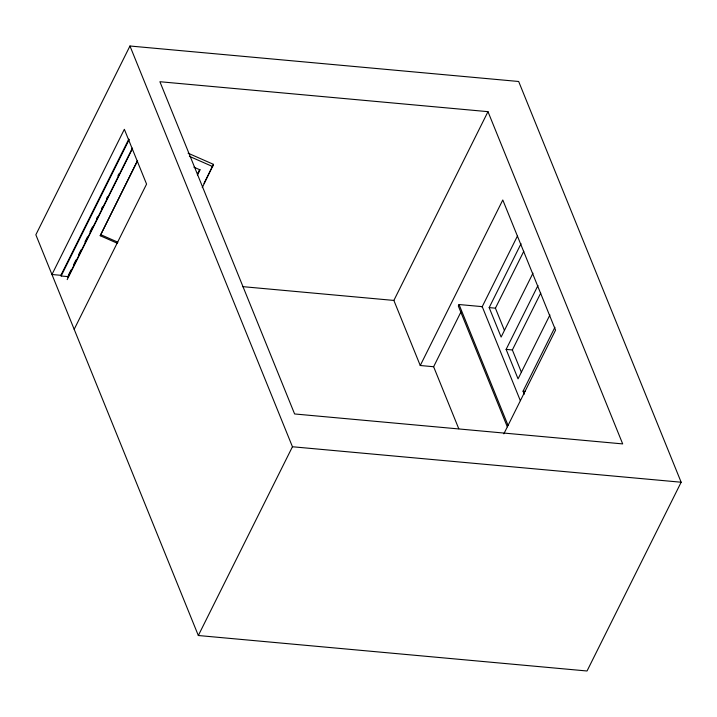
<?xml version="1.0" encoding="UTF-8"?>
<svg xmlns="http://www.w3.org/2000/svg" width="717" height="717" viewBox="0 0 717 717"><rect width="100%" height="100%" fill="white"/><g stroke="black" fill="none" stroke-linecap="round" stroke-linejoin="round"><path stroke-width="1.08" d="M117.489 243.323L100.21 235.723L137.494 160.581M202.257 187.63L213.496 164.363L188.087 153.187M129.965 46.005L35.85 234.773L198.331 635.513L587.035 670.995L681.15 482.227L518.669 81.487L129.965 46.005L292.446 446.754L198.331 635.513M128.773 139.125L60.873 275.319L61.151 276L68.285 276.654L68.007 275.964M61.151 276L129.212 139.492M68.509 274.969L71.001 269.959M73.501 264.949L75.993 259.948M78.494 254.938L80.985 249.928M84.982 241.925L87.483 236.915M89.975 231.905L92.475 226.904M96.463 218.891L97.467 216.884M101.456 208.871L102.459 206.872M106.448 198.86L107.451 196.861M117.938 175.826L118.932 173.828M67.918 277.38L132.367 148.114M67.174 279.621L132.573 148.437M100.21 235.723L137.61 160.707M74.183 329.309L146.573 184.099L124.355 129.302L51.956 274.503L61.59 275.382M197.74 173.595L199.729 169.597M197.363 174.715L199.855 169.714M197.489 174.84L199.98 169.839L193.877 167.16M204.013 183.391L213.496 164.363M458.755 428.712L433.624 366.728L420.252 365.509L393.866 300.432L487.981 111.664L159.9 81.72L294.606 413.96L622.688 443.904L487.981 111.664M420.252 365.509L502.787 199.98L555.558 330.134L503.845 433.839M520.336 400.651L482.227 306.643L459.041 304.528L458.324 305.98L507.322 426.839M433.624 366.728L461.21 311.411M482.003 307.1L517.495 235.911M532.973 273.177L501.12 337.062L489.173 307.611L521.035 243.717M504.481 330.519L495.42 308.176L523.786 251.273M549.921 314.96L518.059 378.854L506.121 349.394L537.974 285.5M521.42 372.311L512.359 349.959L540.735 293.065M524.288 394.198L523.06 391.177L554.913 327.293M489.173 307.611L495.42 308.176M242.615 286.63L393.866 300.432M506.121 349.394L512.359 349.959M523.06 391.177L525.14 391.374M292.446 446.754L681.15 482.227M189.369 156.324L212.743 166.604M100.586 234.602L117.866 242.203M459.041 304.528L508.048 425.387"/></g></svg>
